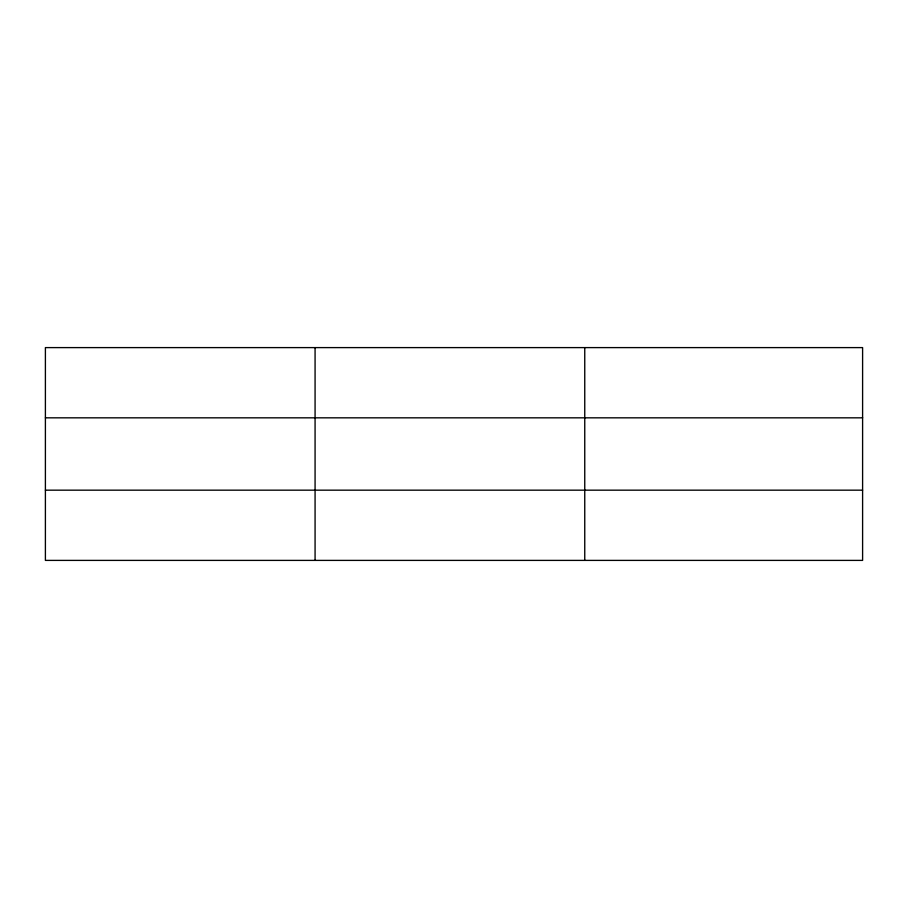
<?xml version="1.0" encoding="UTF-8"?>
<svg xmlns="http://www.w3.org/2000/svg" width="908" height="908" viewBox="0 0 908 908"><rect width="100%" height="100%" fill="white"/><g stroke="black" fill="none" stroke-linecap="round" stroke-linejoin="round"><path stroke-width="1.36" d="M315.076 560.395L315.076 347.605M584.752 560.395L584.752 347.605M862.6 417.828L862.6 347.605L45.4 347.605L45.4 560.395L862.6 560.395L862.6 417.828L45.4 417.828M45.4 490.172L862.6 490.172"/></g></svg>
